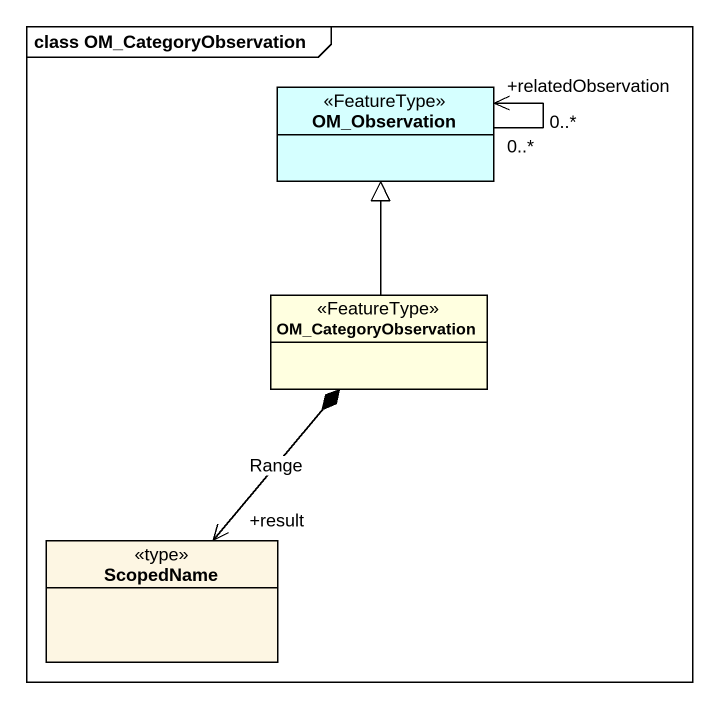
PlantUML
@startuml
mainframe class OM_CategoryObservation
hide circle
hide empty members
class OM_Observation <<FeatureType>> #D5FFFF
class OM_CategoryObservation <<FeatureType>> #FFFFE0
class ScopedName <<type>>
OM_Observation "0..*" --> "+relatedObservation\n0..*" OM_Observation
OM_CategoryObservation -up-|> OM_Observation
OM_CategoryObservation *--> "+result" ScopedName : Range
@enduml
